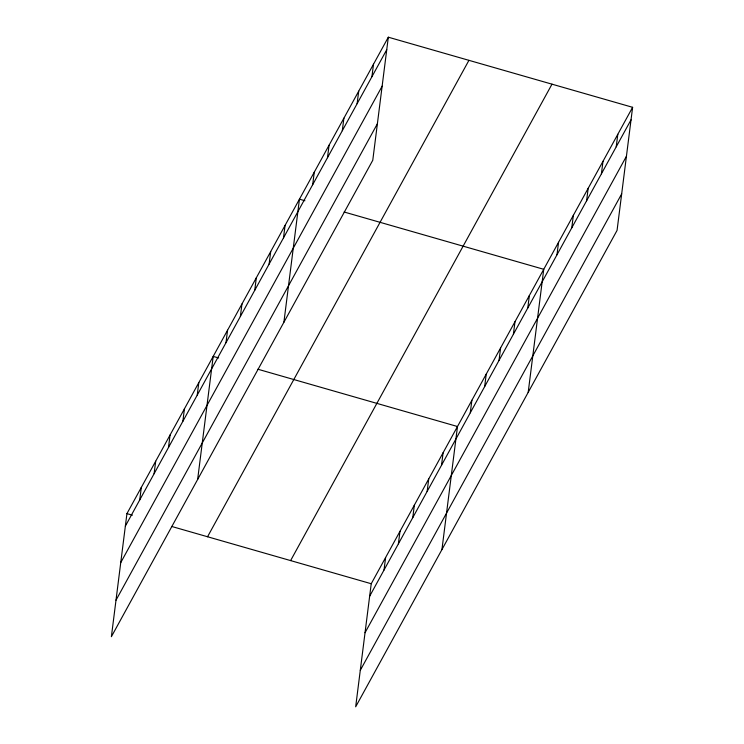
<?xml version="1.0" encoding="UTF-8"?>
<svg xmlns="http://www.w3.org/2000/svg" width="744" height="744" viewBox="0 0 744 744"><rect width="100%" height="100%" fill="white"/><g stroke="black" fill="none" stroke-linecap="round" stroke-linejoin="round"><path stroke-width="1.12" d="M388.322 37.2L126.936 513.62L111.386 636.687L372.772 160.267L388.322 37.2L632.614 107.313L617.064 230.38L355.678 706.8L371.228 583.733L632.614 107.313M139.733 499.921L141.314 487.413M154.11 473.714L155.691 461.215M168.488 447.507L170.06 435.008M182.857 421.309L184.438 408.809M197.234 395.101L198.815 382.602M197.644 479.462L213.193 356.404L218.643 357.966M225.99 342.696L227.571 330.197M240.368 316.498L241.949 303.998M254.746 290.29L256.317 277.791M269.114 264.092L270.695 251.584M283.492 237.885L285.073 225.386M283.901 322.245L299.451 199.178L304.901 200.75M312.685 184.689L314.266 172.19M327.49 157.691L329.071 145.192M342.305 130.693L343.886 118.194M357.12 103.695L358.701 91.196M371.926 76.697L373.507 64.198M384.025 570.034L385.606 557.535M398.403 543.827L399.974 531.328M412.771 517.629L414.352 505.13M427.149 491.421L428.73 478.922M441.527 465.223L443.108 452.724M441.936 549.584L457.486 426.517L257.861 369.219M470.282 412.818L471.863 400.309M484.66 386.61L486.232 374.111M499.029 360.412L500.61 347.904M513.406 334.205L514.988 321.706M527.784 308.007L529.365 295.498M528.194 392.367L543.743 269.3L344.119 212.003M556.977 254.801L558.549 242.302M571.783 227.804L573.364 215.304M586.598 200.806L588.179 188.306M601.412 173.817L602.984 161.309M616.218 146.819L617.799 134.311M125.355 526.12L386.741 49.699M120.742 562.604L382.137 86.192M115.999 600.194L377.385 123.783M207.548 536.759L468.934 60.338M290.606 560.595L551.992 84.174M369.647 596.232L631.033 119.821M365.034 632.726L626.42 156.305M360.291 670.316L621.677 193.896M126.936 513.62L132.386 515.183M171.604 526.436L371.228 583.733"/></g></svg>
